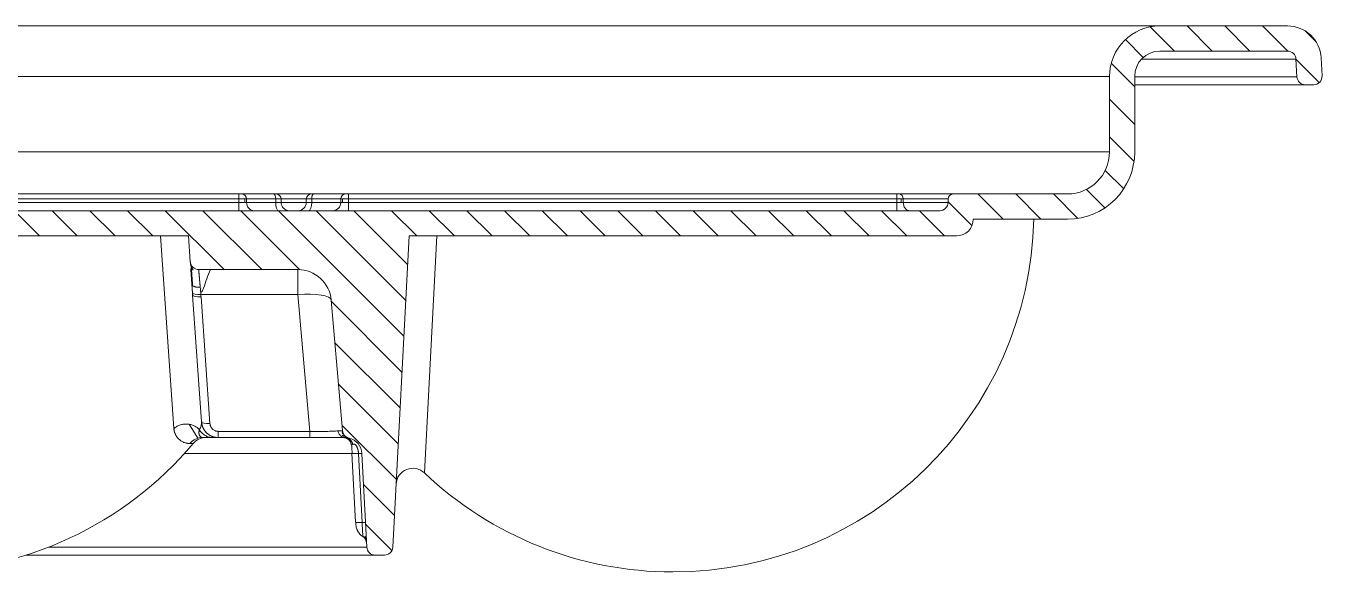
# Model space of a CAD drawing. Header units: millimetres. Extents: x 409 to 2276, y 1039 to 1674.
# Drawn here: x 1754.6 to 1831.8, y 1234.1 to 1266.6 of the extents above; entities that cross this region are included whole.
import ezdxf

# ---------------------------------------------------------------- set-up
doc = ezdxf.new("R2010")
doc.units = ezdxf.units.MM
doc.layers.add('粗实线层', color=7, linetype='Continuous', lineweight=35)
doc.layers.add('细实线层', color=7, linetype='Continuous', lineweight=18)

msp = doc.modelspace()

# ---------------------------------------------------------------- hatches: boundary and pattern name
at = {"layer": '细实线层', "lineweight": 20}
h = msp.add_hatch(dxfattribs=at)
h.set_pattern_fill('ANSI31', color=256, scale=0.5, angle=90, style=0)
h.set_pattern_definition([(135, (-113.2018, 26.7917), (-1.122532, -1.122532), [])])
edge = h.paths.add_edge_path(flags=0)
edge.add_line((1544.626, 1255.112), (1546.632, 1255.112))
edge.add_arc((1568.126, 1255.612), 21.5, 181.33258, 270)
edge.add_arc((1568.126, 1255.612), 21.5, 270, 313.47065)
edge.add_arc((1583.606, 1239.283), 1, 3, 133.47065, ccw=False)
edge.add_line((1584.605, 1239.335), (1584.801, 1235.586))
edge.add_arc((1585.3, 1235.612), 0.5, 183, 270)
edge.add_line((1585.3, 1235.112), (1585.851, 1235.112))
edge.add_arc((1585.851, 1235.612), 0.5, 270, 357)
edge.add_line((1586.351, 1235.586), (1586.377, 1236.081))
edge.add_spline(control_points=[(1586.377, 1236.081), (1586.379, 1236.133), (1586.387, 1236.185), (1586.406, 1236.261), (1586.413, 1236.286), (1586.43, 1236.336), (1586.448, 1236.385), (1586.47, 1236.433), (1586.494, 1236.48), (1586.507, 1236.503), (1586.546, 1236.571), (1586.575, 1236.615), (1586.607, 1236.657)], knot_values=[0, 0, 0, 0, 0.25, 0.25, 0.375, 0.375, 0.5, 0.625, 0.625, 0.75, 0.75, 1, 1, 1, 1], degree=3, periodic=0)
edge.add_spline(control_points=[(1586.607, 1236.657), (1586.628, 1236.686), (1586.667, 1236.746), (1586.697, 1236.811), (1586.716, 1236.861), (1586.722, 1236.878), (1586.733, 1236.913), (1586.738, 1236.93), (1586.75, 1236.983), (1586.756, 1237.018), (1586.76, 1237.054)], knot_values=[0, 0, 0, 0, 0.25, 0.5, 0.5, 0.625, 0.625, 0.75, 0.75, 1, 1, 1, 1], degree=3, periodic=0)
edge.add_ellipse((1586.71, 1250.097), major_axis=(-1.001, -19.107), ratio=0.052264, start_angle=47.10777, end_angle=62.59797)
edge.add_spline(control_points=[(1587.136, 1241.257), (1587.147, 1241.401), (1587.165, 1241.544), (1587.188, 1241.686)], knot_values=[0, 0, 0, 0, 1, 1, 1, 1], degree=3, periodic=0)
edge.add_spline(control_points=[(1587.188, 1241.687), (1587.191, 1241.702), (1587.194, 1241.717), (1587.202, 1241.747), (1587.207, 1241.761), (1587.223, 1241.804), (1587.236, 1241.831), (1587.26, 1241.87), (1587.268, 1241.883), (1587.286, 1241.908), (1587.296, 1241.92), (1587.326, 1241.954), (1587.348, 1241.974), (1587.384, 1242.003), (1587.396, 1242.012), (1587.422, 1242.029), (1587.435, 1242.037), (1587.475, 1242.059), (1587.502, 1242.071), (1587.546, 1242.086), (1587.56, 1242.091), (1587.59, 1242.098), (1587.605, 1242.102), (1587.65, 1242.109), (1587.68, 1242.112), (1587.711, 1242.112)], knot_values=[0, 0, 0, 0, 0.0625, 0.0625, 0.125, 0.125, 0.25, 0.25, 0.3125, 0.3125, 0.375, 0.375, 0.5, 0.5, 0.5625, 0.5625, 0.625, 0.625, 0.75, 0.75, 0.8125, 0.8125, 0.875, 0.875, 1, 1, 1, 1], degree=3, periodic=0)
edge.add_line((1587.71, 1242.112), (1595.922, 1242.112))
edge.add_arc((1595.922, 1241.112), 1, 40.12403, 90, ccw=False)
edge.add_arc((1613.126, 1255.612), 21.5, 220.12403, 270)
edge.add_arc((1613.126, 1255.612), 21.5, 270, 355.99937)
edge.add_line((1634.574, 1254.112), (1636.679, 1254.112))
edge.add_arc((1658.126, 1255.612), 21.5, 184.00063, 270)
edge.add_arc((1658.126, 1255.612), 21.5, 270, 355.99937)
edge.add_line((1679.574, 1254.112), (1680.471, 1254.112))
edge.add_line((1680.471, 1254.112), (1680.471, 1255.612))
edge.add_line((1680.471, 1255.612), (1680.376, 1255.612))
edge.add_arc((1680.376, 1256.112), 0.5, 180, 270, ccw=False)
edge.add_line((1679.876, 1256.112), (1679.876, 1256.312))
edge.add_arc((1679.576, 1256.312), 0.3, 0, 90)
edge.add_line((1679.576, 1256.612), (1679.126, 1256.612))
edge.add_arc((1679.126, 1255.612), 1, 90, 180)
edge.add_arc((1658.126, 1255.612), 20, 270, 360, ccw=False)
edge.add_arc((1658.126, 1255.612), 20, 180, 270, ccw=False)
edge.add_arc((1637.126, 1255.612), 1, 0, 90)
edge.add_line((1637.126, 1256.612), (1636.714, 1256.612))
edge.add_arc((1636.714, 1256.312), 0.3, 90, 180)
edge.add_line((1636.414, 1256.312), (1636.414, 1256.112))
edge.add_arc((1635.914, 1256.112), 0.5, 270, 360, ccw=False)
edge.add_line((1635.914, 1255.612), (1635.414, 1255.612))
edge.add_arc((1635.414, 1256.112), 0.5, 180, 270, ccw=False)
edge.add_line((1634.914, 1256.112), (1634.914, 1256.312))
edge.add_arc((1634.614, 1256.312), 0.3, 0, 90)
edge.add_line((1634.614, 1256.612), (1634.126, 1256.612))
edge.add_arc((1634.126, 1255.612), 1, 90, 180)
edge.add_arc((1613.126, 1255.612), 20, 270, 360, ccw=False)
edge.add_arc((1613.126, 1255.612), 20, 180, 270, ccw=False)
edge.add_arc((1592.126, 1255.612), 1, 0, 90)
edge.add_line((1592.126, 1256.612), (1591.753, 1256.612))
edge.add_arc((1591.753, 1256.312), 0.3, 90, 180)
edge.add_line((1591.453, 1256.312), (1591.453, 1256.112))
edge.add_arc((1590.953, 1256.112), 0.5, 270, 360, ccw=False)
edge.add_line((1590.953, 1255.612), (1590.453, 1255.612))
edge.add_arc((1590.453, 1256.112), 0.5, 180, 270, ccw=False)
edge.add_line((1589.953, 1256.112), (1589.953, 1256.312))
edge.add_arc((1589.653, 1256.312), 0.3, 0, 90)
edge.add_line((1589.653, 1256.612), (1589.126, 1256.612))
edge.add_arc((1589.126, 1255.612), 1, 90, 180)
edge.add_arc((1568.126, 1255.612), 20, 270, 360, ccw=False)
edge.add_arc((1568.126, 1255.612), 20, 180, 270, ccw=False)
edge.add_arc((1547.126, 1255.612), 1, 0, 90)
edge.add_line((1547.126, 1256.612), (1544.626, 1256.612))
edge.add_arc((1544.626, 1259.112), 2.5, 180, 270, ccw=False)
edge.add_line((1542.126, 1259.112), (1542.126, 1263.612))
edge.add_arc((1539.126, 1263.612), 3, 0, 90)
edge.add_line((1539.126, 1266.612), (1531.524, 1266.612))
edge.add_arc((1531.524, 1264.612), 2, 90, 177)
edge.add_line((1529.527, 1264.716), (1529.47, 1263.638))
edge.add_arc((1529.97, 1263.612), 0.5, 177, 270)
edge.add_line((1529.97, 1263.112), (1530.468, 1263.112))
edge.add_arc((1530.468, 1263.612), 0.5, 270, 357)
edge.add_line((1530.968, 1263.586), (1531.023, 1264.638))
edge.add_arc((1531.522, 1264.612), 0.5, 90, 177, ccw=False)
edge.add_line((1531.522, 1265.112), (1539.126, 1265.112))
edge.add_arc((1539.126, 1263.612), 1.5, 0, 90, ccw=False)
edge.add_line((1540.626, 1263.612), (1540.626, 1259.112))
edge.add_arc((1544.626, 1259.112), 4, 180, 270)
edge = h.paths.add_edge_path(flags=0)
edge.add_arc((1809.815, 1256.312), 0.3, 90, 180, ccw=False)
edge.add_line((1809.815, 1256.612), (1816.626, 1256.612))
edge.add_arc((1816.626, 1259.112), 2.5, 270, 360)
edge.add_line((1819.126, 1259.112), (1819.126, 1263.612))
edge.add_arc((1822.126, 1263.612), 3, 90, 180, ccw=False)
edge.add_line((1822.126, 1266.612), (1829.728, 1266.612))
edge.add_arc((1829.728, 1264.612), 2, 3, 90, ccw=False)
edge.add_line((1831.726, 1264.716), (1831.782, 1263.638))
edge.add_arc((1831.283, 1263.612), 0.5, -90, 3, ccw=False)
edge.add_line((1831.283, 1263.112), (1830.784, 1263.112))
edge.add_arc((1830.784, 1263.612), 0.5, 183, 270, ccw=False)
edge.add_line((1830.285, 1263.586), (1830.23, 1264.638))
edge.add_arc((1829.73, 1264.612), 0.5, 3, 90)
edge.add_line((1829.73, 1265.112), (1822.126, 1265.112))
edge.add_arc((1822.126, 1263.612), 1.5, 90, 180)
edge.add_line((1820.626, 1263.612), (1820.626, 1259.112))
edge.add_arc((1816.626, 1259.112), 4, 270, 360, ccw=False)
edge.add_line((1816.626, 1255.112), (1811.015, 1255.112))
edge.add_arc((1810.015, 1255.112), 1, 270, 360, ccw=False)
edge.add_line((1810.015, 1254.112), (1777.422, 1254.112))
edge.add_line((1777.422, 1254.112), (1776.452, 1235.586))
edge.add_arc((1775.952, 1235.612), 0.5, 270, 357, ccw=False)
edge.add_line((1775.952, 1235.112), (1775.401, 1235.112))
edge.add_arc((1775.401, 1235.612), 0.5, 183, 270, ccw=False)
edge.add_line((1774.902, 1235.586), (1774.61, 1241.164))
edge.add_arc((1773.611, 1241.112), 1, 2.99999, 76.42304)
edge.add_arc((1773.963, 1242.57), 0.5, 185, 256.42304, ccw=False)
edge.add_line((1773.465, 1242.526), (1772.786, 1250.286))
edge.add_arc((1770.794, 1250.112), 2, 5, 90)
edge.add_line((1770.794, 1252.112), (1764.893, 1252.112))
edge.add_arc((1764.893, 1252.612), 0.5, 184, 270, ccw=False)
edge.add_line((1764.395, 1252.577), (1764.287, 1254.112))
edge.add_line((1764.287, 1254.112), (1680.471, 1254.112))
edge.add_line((1680.471, 1254.112), (1680.471, 1255.612))
edge.add_line((1680.471, 1255.612), (1809.015, 1255.612))
edge.add_arc((1809.015, 1256.112), 0.5, 270, 360)
edge.add_line((1809.515, 1256.112), (1809.515, 1256.312))

# ---------------------------------------------------------------- linework, layer by layer
at = {"layer": '粗实线层', "lineweight": 20}
for p, q in [((1750.626, 1266.612), (1822.126, 1266.612)), ((1822.126, 1266.612), (1829.728, 1266.612)), ((1829.73, 1265.112), (1822.126, 1265.112)), ((1830.23, 1264.638), (1821.032, 1264.638)), ((1830.285, 1263.586), (1830.23, 1264.638)), ((1831.726, 1264.716), (1831.782, 1263.638)), ((1750.626, 1263.612), (1819.126, 1263.612)), ((1819.126, 1259.112), (1819.126, 1263.612)), ((1820.626, 1263.612), (1820.626, 1259.112)), ((1830.285, 1263.586), (1820.626, 1263.586)), ((1830.784, 1263.112), (1820.626, 1263.112)), ((1831.283, 1263.112), (1830.784, 1263.112)), ((1750.626, 1259.112), (1819.126, 1259.112)), ((1728.857, 1256.612), (1767.281, 1256.612)), ((1767.281, 1256.612), (1767.281, 1256.312)), ((1767.281, 1256.612), (1767.468, 1256.612)), ((1767.468, 1256.612), (1769.372, 1256.612)), ((1769.372, 1256.612), (1769.5, 1256.612)), ((1769.5, 1256.612), (1771.6, 1256.612)), ((1771.6, 1256.612), (1771.729, 1256.612)), ((1771.729, 1256.612), (1773.632, 1256.612)), ((1773.632, 1256.612), (1773.819, 1256.612)), ((1806.454, 1256.612), (1773.819, 1256.612)), ((1773.819, 1256.612), (1806.454, 1256.612)), ((1773.819, 1256.612), (1773.819, 1256.312)), ((1806.454, 1256.612), (1806.61, 1256.612)), ((1806.454, 1256.612), (1806.454, 1256.312)), ((1809.815, 1256.612), (1806.61, 1256.612)), ((1809.815, 1256.612), (1816.626, 1256.612)), ((1728.857, 1256.312), (1767.281, 1256.312)), ((1728.857, 1256.112), (1767.281, 1256.112)), ((1767.281, 1256.312), (1767.281, 1256.112)), ((1767.281, 1256.312), (1767.748, 1256.312)), ((1767.281, 1256.112), (1767.748, 1256.112)), ((1767.281, 1255.612), (1767.281, 1256.112)), ((1767.645, 1256.312), (1767.645, 1256.112)), ((1767.748, 1256.312), (1769.479, 1256.312)), ((1767.748, 1256.312), (1767.748, 1256.112)), ((1767.748, 1256.112), (1769.479, 1256.112)), ((1769.479, 1256.312), (1769.479, 1256.112)), ((1769.479, 1256.312), (1769.8, 1256.312)), ((1769.479, 1256.112), (1769.8, 1256.112)), ((1769.8, 1256.312), (1771.3, 1256.312)), ((1769.8, 1256.312), (1769.8, 1256.112)), ((1769.8, 1256.112), (1771.3, 1256.112)), ((1771.3, 1256.312), (1771.3, 1256.112)), ((1771.3, 1256.312), (1771.622, 1256.312)), ((1771.3, 1256.112), (1771.622, 1256.112)), ((1771.622, 1256.312), (1771.622, 1256.112)), ((1771.622, 1256.312), (1773.352, 1256.312)), ((1771.622, 1256.112), (1773.352, 1256.112)), ((1773.352, 1256.312), (1773.352, 1256.112)), ((1773.352, 1256.312), (1773.819, 1256.312)), ((1773.352, 1256.112), (1773.819, 1256.112)), ((1773.455, 1256.112), (1773.455, 1256.312)), ((1773.819, 1256.312), (1773.819, 1256.112)), ((1773.819, 1256.312), (1806.454, 1256.312)), ((1773.819, 1256.112), (1806.454, 1256.112)), ((1773.819, 1255.612), (1773.819, 1256.112)), ((1806.454, 1256.312), (1806.454, 1256.112)), ((1806.454, 1256.312), (1806.844, 1256.312)), ((1806.454, 1256.112), (1806.844, 1256.112)), ((1806.454, 1255.612), (1806.454, 1256.112)), ((1806.716, 1256.312), (1806.716, 1256.112)), ((1809.515, 1256.312), (1806.844, 1256.312)), ((1806.844, 1256.312), (1806.844, 1256.112)), ((1809.515, 1256.112), (1806.844, 1256.112)), ((1809.515, 1256.112), (1809.515, 1256.312)), ((1680.471, 1255.612), (1809.015, 1255.612)), ((1816.626, 1255.112), (1811.015, 1255.112)), ((1764.287, 1254.112), (1680.471, 1254.112)), ((1763.418, 1242.645), (1762.616, 1254.111)), ((1764.395, 1252.577), (1764.287, 1254.112)), ((1777.422, 1254.112), (1776.452, 1235.586)), ((1810.015, 1254.112), (1777.422, 1254.112)), ((1778.335, 1240.009), (1779.074, 1254.112)), ((1770.794, 1252.112), (1764.893, 1252.112)), ((1770.794, 1252.112), (1770.794, 1250.629)), ((1765.061, 1243.042), (1764.534, 1250.587)), ((1764.534, 1250.584), (1765.061, 1243.039)), ((1770.794, 1250.629), (1765.023, 1250.629)), ((1765.56, 1242.947), (1765.032, 1250.492)), ((1771.506, 1242.482), (1770.794, 1250.629)), ((1773.465, 1242.526), (1772.786, 1250.286)), ((1764.322, 1242.903), (1764.846, 1242.071)), ((1766.059, 1242.112), (1766.059, 1242.482)), ((1771.506, 1242.482), (1766.059, 1242.482)), ((1766.059, 1242.112), (1771.506, 1242.112)), ((1771.506, 1242.112), (1766.059, 1242.112)), ((1773.517, 1242.112), (1773.517, 1242.112)), ((1773.883, 1242.015), (1773.701, 1242.063)), ((1774.012, 1241.164), (1764.048, 1241.164)), ((1764.566, 1241.756), (1764.371, 1241.756)), ((1774.009, 1241.181), (1774.224, 1237.076)), ((1774.625, 1237.055), (1774.41, 1241.16)), ((1774.902, 1235.586), (1774.61, 1241.164)), ((1774.902, 1235.586), (1755.95, 1235.586)), ((1754.607, 1235.112), (1775.401, 1235.112)), ((1775.952, 1235.112), (1775.401, 1235.112))]:
    msp.add_line(p, q, dxfattribs=at)
for centre, radius, start, end in [((1822.126, 1263.612), 3, 90, 180), ((1829.728, 1264.612), 2, 3, 90), ((1822.126, 1263.612), 1.5, 90, 180), ((1829.73, 1264.612), 0.5, 3, 90), ((1830.784, 1263.612), 0.5, 183, 270), ((1831.283, 1263.612), 0.5, 270, 3), ((1816.626, 1259.112), 2.5, 270, 0), ((1816.626, 1259.112), 4, 270, 0), ((1769.5, 1256.312), 0.3, 0, 90), ((1771.6, 1256.312), 0.3, 90, 180), ((1809.815, 1256.312), 0.3, 90, 180), ((1770.3, 1256.112), 0.5, 180, 270), ((1770.8, 1256.112), 0.5, 270, 0), ((1809.015, 1256.112), 0.5, 270, 0), ((1793.126, 1255.612), 21.5, 270, 358.66742), ((1810.015, 1255.112), 1, 270, 0), ((1764.893, 1252.612), 0.5, 184, 270), ((1770.794, 1250.112), 2, 5, 90), ((1766.059, 1243.112), 1, 184.18621, 270), ((1765.331, 1241.112), 1, 90, 139.87597), ((1773.963, 1242.57), 0.5, 185, 256.42304), ((1773.611, 1241.112), 1, 2.99999, 76.42304), ((1748.126, 1255.612), 21.5, 270, 319.87597), ((1777.647, 1239.283), 1, 46.52935, 177), ((1793.126, 1255.612), 21.5, 226.52935, 270), ((1775.401, 1235.612), 0.5, 183, 270), ((1775.952, 1235.612), 0.5, 270, 357)]:
    msp.add_arc(centre, radius, start, end, dxfattribs=at)
for centre, major_axis, ratio, start_param, end_param in [((1767.468, 1256.312), (0, 0.3), 0.93405, 4.712389, 6.283185), ((1769.372, 1256.312), (0, 0.3), 0.357143, 4.712389, 6.283185), ((1771.729, 1256.312), (0, 0.3), 0.357143, 0, 1.570796), ((1773.632, 1256.312), (0, 0.3), 0.93405, 0, 1.570796), ((1806.61, 1256.312), (0, 0.3), 0.780625, 4.712389, 6.283185), ((1768.215, 1256.112), (0, 0.5), 0.93405, 1.570796, 3.141593), ((1769.657, 1256.112), (0, 0.5), 0.357143, 1.570796, 3.141593), ((1771.443, 1256.112), (0, 0.5), 0.357143, 3.141593, 4.712389), ((1772.885, 1256.112), (0, 0.5), 0.93405, 3.141593, 4.712389), ((1807.234, 1256.112), (0, 0.5), 0.780625, 1.570796, 3.141593), ((1765.023, 1250.759), (-0.499, -0.035), 0.258209, 0.01011, 1.552426), ((1765.032, 1250.622), (-0.499, -0.035), 0.258231, 0, 1.552725), ((1770.794, 1250.112), (-1.992, -0.174), 0.2579, 3.141593, 4.68983), ((1765.56, 1243.077), (-0.499, -0.035), 0.258231, 0, 1.552741), ((1765.126, 1241.112), (0, -1), 0.988105, 3.141593, 4.012093), ((1775.007, 1241.233), (0.999, 0.052), 0.052264, 3.141593, 4.068111), ((1774.326, 1237.018), (-0.499, -0.026), 0.052264, 3.141591, 4.068201), ((1774.39, 1235.803), (-0.499, -0.026), 1, 3.141595, 4.068204)]:
    msp.add_ellipse(centre, major_axis=major_axis, ratio=ratio, start_param=start_param, end_param=end_param, dxfattribs=at)
for points, degree in [([(1764.395, 1252.577), (1764.406, 1252.331), (1764.559, 1252.081)], 2), ([(1764.452, 1252.305), (1764.458, 1252.219), (1764.473, 1251.998)], 2), ([(1764.534, 1250.587), (1764.532, 1250.609), (1764.529, 1250.654), (1764.526, 1250.699), (1764.524, 1250.722)], 3), ([(1765.032, 1250.492), (1765.031, 1250.515), (1765.028, 1250.561), (1765.024, 1250.606), (1765.023, 1250.629)], 3), ([(1766.059, 1242.482), (1766.036, 1242.482), (1765.99, 1242.485), (1765.921, 1242.5), (1765.85, 1242.526), (1765.777, 1242.566), (1765.702, 1242.627), (1765.634, 1242.711), (1765.581, 1242.819), (1765.563, 1242.902), (1765.56, 1242.947)], 3), ([(1773.533, 1242.298), (1773.426, 1242.398)], 1), ([(1773.436, 1242.247), (1773.784, 1242.107)], 1), ([(1773.55, 1242.265), (1773.461, 1242.381), (1773.448, 1242.524)], 2), ([(1773.886, 1241.974), (1773.694, 1242.116), (1773.489, 1242.112)], 2), ([(1773.592, 1242.112), (1773.646, 1242.113), (1773.699, 1242.115), (1773.753, 1242.116)], 3), ([(1773.592, 1242.112), (1773.646, 1242.113), (1773.699, 1242.115), (1773.753, 1242.116)], 3), ([(1773.592, 1242.112), (1773.646, 1242.113), (1773.699, 1242.115), (1773.753, 1242.116)], 3), ([(1773.664, 1242.079), (1773.852, 1242.007), (1773.965, 1241.814)], 2), ([(1773.776, 1242.079), (1773.697, 1242.077)], 1), ([(1774, 1241.665), (1774.036, 1241.166)], 1), ([(1774, 1241.665), (1774.036, 1241.166)], 1), ([(1774.666, 1236.235), (1774.765, 1236.17), (1774.824, 1236.07)], 2), ([(1774.753, 1236.21), (1774.841, 1236.048), (1774.87, 1235.942)], 2), ([(1774.888, 1235.849), (1774.883, 1236), (1774.816, 1236.214)], 2)]:
    msp.add_open_spline(points, degree=degree, dxfattribs=at)
for points, degree, knots in [([(1764.423, 1252.17), (1764.423, 1252.169), (1764.424, 1252.15), (1764.426, 1252.122), (1764.429, 1252.082), (1764.432, 1252.042), (1764.435, 1251.998), (1764.438, 1251.948), (1764.442, 1251.892), (1764.448, 1251.817), (1764.453, 1251.746), (1764.457, 1251.689), (1764.459, 1251.653), (1764.462, 1251.616), (1764.464, 1251.579), (1764.467, 1251.541), (1764.47, 1251.502), (1764.472, 1251.463), (1764.475, 1251.424), (1764.478, 1251.384), (1764.481, 1251.344), (1764.484, 1251.303), (1764.486, 1251.275), (1764.486, 1251.261)], 3, [0, 0, 0, 0, 0.005143, 0.08324, 0.11831, 0.170347, 0.239352, 0.286941, 0.354105, 0.440846, 0.547168, 0.584907, 0.622647, 0.660387, 0.698127, 0.735865, 0.773603, 0.811339, 0.849073, 0.886807, 0.92454, 0.962271, 1, 1, 1, 1]), ([(1764.473, 1251.998), (1764.476, 1251.962), (1764.485, 1251.837), (1764.505, 1251.551), (1764.524, 1251.291), (1764.534, 1251.149)], 3, [0, 0, 0, 0, 0.190364, 0.595366, 1, 1, 1, 1]), ([(1764.895, 1252.094), (1764.895, 1252.094), (1764.895, 1252.092), (1764.895, 1252.089), (1764.896, 1252.086), (1764.896, 1252.082), (1764.896, 1252.078), (1764.897, 1252.073), (1764.897, 1252.069), (1764.898, 1252.064), (1764.898, 1252.058), (1764.898, 1252.053), (1764.899, 1252.047), (1764.9, 1252.041), (1764.9, 1252.035), (1764.901, 1252.028), (1764.901, 1252.021), (1764.902, 1252.014), (1764.903, 1252.007), (1764.903, 1251.999), (1764.904, 1251.991), (1764.905, 1251.983), (1764.905, 1251.974), (1764.906, 1251.965), (1764.907, 1251.956), (1764.908, 1251.947), (1764.909, 1251.937), (1764.909, 1251.928), (1764.91, 1251.917), (1764.911, 1251.907), (1764.912, 1251.896), (1764.913, 1251.886), (1764.914, 1251.874), (1764.915, 1251.863), (1764.916, 1251.851), (1764.917, 1251.839), (1764.918, 1251.825), (1764.92, 1251.807), (1764.922, 1251.787), (1764.924, 1251.766), (1764.925, 1251.744), (1764.927, 1251.721), (1764.93, 1251.698), (1764.932, 1251.673), (1764.934, 1251.648), (1764.936, 1251.622), (1764.938, 1251.596), (1764.941, 1251.568), (1764.943, 1251.54), (1764.946, 1251.511), (1764.949, 1251.481), (1764.951, 1251.45), (1764.954, 1251.419), (1764.957, 1251.387), (1764.96, 1251.354), (1764.963, 1251.32), (1764.966, 1251.285), (1764.969, 1251.25), (1764.972, 1251.214), (1764.975, 1251.177), (1764.978, 1251.139), (1764.982, 1251.101), (1764.984, 1251.074), (1764.985, 1251.061)], 3, [0, 0, 0, 0, 0.00541, 0.017717, 0.030037, 0.04237, 0.054716, 0.067075, 0.079447, 0.091832, 0.10423, 0.116641, 0.129065, 0.141503, 0.153953, 0.166416, 0.178893, 0.191383, 0.203885, 0.216401, 0.22893, 0.241473, 0.254028, 0.266597, 0.279179, 0.291774, 0.304382, 0.317004, 0.329639, 0.342287, 0.354948, 0.367623, 0.380311, 0.393012, 0.405726, 0.418454, 0.431195, 0.45116, 0.471278, 0.491548, 0.511971, 0.532546, 0.553275, 0.574157, 0.595191, 0.616378, 0.637719, 0.659212, 0.680859, 0.702658, 0.724611, 0.746717, 0.768976, 0.791389, 0.813954, 0.836673, 0.859545, 0.882571, 0.90575, 0.929082, 0.952568, 0.976207, 1, 1, 1, 1]), ([(1765.596, 1252.11), (1765.402, 1251.759), (1765.329, 1251.369), (1765.153, 1250.935), (1765.131, 1250.864), (1765.073, 1250.772), (1765.046, 1250.743), (1765.013, 1250.741)], 3, [0, 0, 0, 0, 0.786411, 0.786411, 0.933534, 0.933534, 1, 1, 1, 1]), ([(1764.524, 1250.722), (1764.523, 1250.732), (1764.522, 1250.751), (1764.52, 1250.779), (1764.518, 1250.808), (1764.516, 1250.836), (1764.514, 1250.865), (1764.512, 1250.893), (1764.51, 1250.922), (1764.508, 1250.95), (1764.506, 1250.978), (1764.504, 1251.003), (1764.503, 1251.022), (1764.501, 1251.051), (1764.498, 1251.094), (1764.494, 1251.15), (1764.49, 1251.206), (1764.488, 1251.243), (1764.486, 1251.261)], 3, [0, 0, 0, 0, 0.05172, 0.103513, 0.155383, 0.207335, 0.259376, 0.311509, 0.363741, 0.416077, 0.468521, 0.521079, 0.549968, 0.578796, 0.683374, 0.788404, 0.893931, 1, 1, 1, 1]), ([(1764.985, 1251.061), (1764.981, 1251.061), (1764.974, 1251.06), (1764.962, 1251.059), (1764.951, 1251.058), (1764.94, 1251.057), (1764.929, 1251.056), (1764.918, 1251.056), (1764.907, 1251.055), (1764.897, 1251.055), (1764.886, 1251.055), (1764.876, 1251.055), (1764.866, 1251.055), (1764.856, 1251.055), (1764.846, 1251.056), (1764.836, 1251.056), (1764.826, 1251.057), (1764.817, 1251.057), (1764.808, 1251.058), (1764.788, 1251.06), (1764.758, 1251.064), (1764.717, 1251.073), (1764.677, 1251.084), (1764.646, 1251.096), (1764.614, 1251.111), (1764.573, 1251.133), (1764.539, 1251.16), (1764.519, 1251.184), (1764.51, 1251.196), (1764.503, 1251.207), (1764.497, 1251.219), (1764.493, 1251.23), (1764.49, 1251.241), (1764.487, 1251.251), (1764.487, 1251.258), (1764.486, 1251.261)], 3, [0, 0, 0, 0, 0.014978, 0.029845, 0.044598, 0.059234, 0.07375, 0.088143, 0.10241, 0.116548, 0.130556, 0.14443, 0.158169, 0.171771, 0.185235, 0.198558, 0.211739, 0.224777, 0.237671, 0.250419, 0.306744, 0.367649, 0.432452, 0.500355, 0.528453, 0.609514, 0.750087, 0.784952, 0.818918, 0.851905, 0.883844, 0.914672, 0.944337, 0.972792, 1, 1, 1, 1]), ([(1765.023, 1250.629), (1765.016, 1250.711), (1765.002, 1250.858), (1764.991, 1250.999), (1764.985, 1251.061)], 3, [0, 0, 0, 0, 0.54473, 1, 1, 1, 1]), ([(1764.932, 1242.577), (1764.894, 1242.62), (1764.85, 1242.663), (1764.748, 1242.742), (1764.691, 1242.778), (1764.565, 1242.84), (1764.496, 1242.865), (1764.352, 1242.902), (1764.276, 1242.913), (1764.123, 1242.92), (1764.046, 1242.915), (1763.897, 1242.892), (1763.824, 1242.873), (1763.689, 1242.823), (1763.626, 1242.793), (1763.513, 1242.724), (1763.462, 1242.685), (1763.418, 1242.645)], 3, [0, 0, 0, 0, 0.125, 0.125, 0.25, 0.25, 0.375, 0.375, 0.5, 0.5, 0.625, 0.625, 0.75, 0.75, 0.875, 0.875, 1, 1, 1, 1]), ([(1764.371, 1241.756), (1764.367, 1241.756), (1764.359, 1241.756), (1764.347, 1241.756), (1764.336, 1241.757), (1764.324, 1241.757), (1764.312, 1241.758), (1764.3, 1241.759), (1764.288, 1241.76), (1764.276, 1241.761), (1764.264, 1241.762), (1764.252, 1241.764), (1764.24, 1241.765), (1764.228, 1241.767), (1764.216, 1241.769), (1764.204, 1241.771), (1764.192, 1241.773), (1764.163, 1241.779), (1764.115, 1241.79), (1764.048, 1241.812), (1763.982, 1241.838), (1763.909, 1241.874), (1763.83, 1241.922), (1763.747, 1241.985), (1763.669, 1242.06), (1763.609, 1242.133), (1763.564, 1242.198), (1763.532, 1242.252), (1763.504, 1242.308), (1763.484, 1242.356), (1763.471, 1242.391), (1763.463, 1242.413), (1763.456, 1242.435), (1763.449, 1242.457), (1763.443, 1242.48), (1763.438, 1242.503), (1763.433, 1242.526), (1763.429, 1242.549), (1763.425, 1242.573), (1763.422, 1242.597), (1763.419, 1242.621), (1763.418, 1242.637), (1763.418, 1242.645)], 3, [0, 0, 0, 0, 0.013762, 0.027376, 0.040844, 0.054164, 0.067338, 0.080365, 0.093246, 0.10598, 0.118569, 0.131012, 0.143309, 0.155462, 0.167468, 0.179331, 0.191048, 0.202621, 0.266521, 0.328372, 0.388218, 0.446104, 0.524035, 0.598805, 0.67056, 0.739461, 0.775051, 0.80974, 0.843562, 0.876554, 0.887891, 0.89903, 0.909973, 0.920722, 0.931279, 0.941647, 0.951826, 0.96182, 0.971632, 0.981264, 0.990719, 1, 1, 1, 1]), ([(1764.932, 1242.577), (1764.931, 1242.575), (1764.931, 1242.57), (1764.929, 1242.565), (1764.928, 1242.559), (1764.927, 1242.553), (1764.926, 1242.547), (1764.925, 1242.542), (1764.924, 1242.536), (1764.923, 1242.531), (1764.923, 1242.526), (1764.922, 1242.521), (1764.921, 1242.514), (1764.919, 1242.505), (1764.917, 1242.494), (1764.915, 1242.482), (1764.913, 1242.468), (1764.911, 1242.453), (1764.91, 1242.438), (1764.91, 1242.423), (1764.91, 1242.408), (1764.91, 1242.394), (1764.911, 1242.372), (1764.914, 1242.342), (1764.92, 1242.307), (1764.929, 1242.274), (1764.947, 1242.229), (1764.977, 1242.183), (1765.01, 1242.153), (1765.034, 1242.137), (1765.049, 1242.129), (1765.064, 1242.123), (1765.078, 1242.118), (1765.091, 1242.115), (1765.103, 1242.113), (1765.115, 1242.112), (1765.123, 1242.112), (1765.126, 1242.112)], 3, [0, 0, 0, 0, 0.003299, 0.006648, 0.01002, 0.013387, 0.016741, 0.020085, 0.023424, 0.026767, 0.030125, 0.03351, 0.03694, 0.043839, 0.052119, 0.061806, 0.072854, 0.08556, 0.098719, 0.112353, 0.126492, 0.141142, 0.156288, 0.198215, 0.24524, 0.297629, 0.355375, 0.484197, 0.626592, 0.675427, 0.723637, 0.771227, 0.8182, 0.864559, 0.910311, 0.955457, 1, 1, 1, 1]), ([(1765.061, 1242.943), (1765.06, 1242.936), (1765.06, 1242.929), (1765.055, 1242.882), (1765.047, 1242.842), (1765.025, 1242.764), (1765.011, 1242.726), (1764.976, 1242.65), (1764.956, 1242.613), (1764.932, 1242.576)], 3, [0, 0, 0, 0, 0.057197, 0.057197, 0.371464, 0.371464, 0.685732, 0.685732, 1, 1, 1, 1]), ([(1765.734, 1242.112), (1765.696, 1242.112), (1765.657, 1242.114), (1765.579, 1242.124), (1765.54, 1242.132), (1765.463, 1242.153), (1765.424, 1242.166), (1765.349, 1242.197), (1765.312, 1242.215), (1765.24, 1242.256), (1765.206, 1242.28), (1765.141, 1242.33), (1765.11, 1242.357), (1765.052, 1242.415), (1765.025, 1242.446), (1764.975, 1242.51), (1764.952, 1242.543), (1764.932, 1242.577)], 3, [0, 0, 0, 0, 0.125, 0.125, 0.25, 0.25, 0.375, 0.375, 0.5, 0.5, 0.625, 0.625, 0.75, 0.75, 0.875, 0.875, 1, 1, 1, 1]), ([(1766.059, 1242.112), (1766.054, 1242.112), (1766.044, 1242.112), (1766.03, 1242.112), (1766.015, 1242.113), (1766.001, 1242.113), (1765.986, 1242.114), (1765.971, 1242.116), (1765.957, 1242.117), (1765.942, 1242.119), (1765.927, 1242.12), (1765.913, 1242.122), (1765.898, 1242.125), (1765.884, 1242.127), (1765.869, 1242.13), (1765.854, 1242.133), (1765.84, 1242.136), (1765.825, 1242.139), (1765.811, 1242.143), (1765.797, 1242.147), (1765.782, 1242.151), (1765.768, 1242.155), (1765.753, 1242.159), (1765.739, 1242.164), (1765.725, 1242.169), (1765.711, 1242.174), (1765.697, 1242.18), (1765.683, 1242.185), (1765.669, 1242.191), (1765.655, 1242.197), (1765.641, 1242.203), (1765.627, 1242.21), (1765.613, 1242.216), (1765.6, 1242.223), (1765.586, 1242.23), (1765.573, 1242.238), (1765.559, 1242.245), (1765.546, 1242.253), (1765.533, 1242.261), (1765.52, 1242.269), (1765.507, 1242.278), (1765.472, 1242.301), (1765.415, 1242.344), (1765.342, 1242.412), (1765.274, 1242.49), (1765.229, 1242.552), (1765.203, 1242.594), (1765.193, 1242.611), (1765.183, 1242.63), (1765.172, 1242.649), (1765.162, 1242.669), (1765.152, 1242.69), (1765.142, 1242.712), (1765.133, 1242.734), (1765.123, 1242.758), (1765.114, 1242.782), (1765.106, 1242.808), (1765.098, 1242.834), (1765.091, 1242.861), (1765.084, 1242.889), (1765.078, 1242.918), (1765.072, 1242.948), (1765.068, 1242.978), (1765.064, 1243.01), (1765.062, 1243.031), (1765.061, 1243.042)], 3, [0, 0, 0, 0, 0.00965, 0.019316, 0.028998, 0.038695, 0.048408, 0.058136, 0.06788, 0.077641, 0.087417, 0.097208, 0.107016, 0.11684, 0.12668, 0.136535, 0.146407, 0.156295, 0.166199, 0.176119, 0.186056, 0.196008, 0.205977, 0.215963, 0.225964, 0.235982, 0.246017, 0.256068, 0.266135, 0.276219, 0.286319, 0.296436, 0.30657, 0.31672, 0.326887, 0.337071, 0.347272, 0.357489, 0.367723, 0.377974, 0.388242, 0.398527, 0.462553, 0.52902, 0.597936, 0.669305, 0.68245, 0.696068, 0.71016, 0.724724, 0.739762, 0.755274, 0.771258, 0.787716, 0.804648, 0.822053, 0.839931, 0.858282, 0.877107, 0.896406, 0.916178, 0.936423, 0.957142, 0.978334, 1, 1, 1, 1]), ([(1765.734, 1242.112), (1765.706, 1242.112), (1765.661, 1242.112), (1765.622, 1242.112), (1765.584, 1242.112), (1765.51, 1242.112), (1765.435, 1242.112), (1765.357, 1242.112), (1765.282, 1242.112), (1765.189, 1242.112), (1765.126, 1242.112)], 2, [0, 0, 0, 0.125, 0.125, 0.25, 0.25, 0.5, 0.5, 0.75, 0.75, 1, 1, 1]), ([(1766.038, 1242.112), (1766.019, 1242.112), (1765.984, 1242.112), (1765.901, 1242.112), (1765.734, 1242.112)], 2, [0, 0, 0, 0.320765, 0.320765, 1, 1, 1]), ([(1773.188, 1242.509), (1773.145, 1242.505), (1773.098, 1242.502), (1772.996, 1242.495), (1772.94, 1242.493), (1772.762, 1242.485), (1772.627, 1242.481), (1772.333, 1242.477), (1772.175, 1242.476), (1771.847, 1242.477), (1771.677, 1242.479), (1771.506, 1242.482)], 3, [0, 0, 0, 0, 0.125, 0.125, 0.25, 0.25, 0.5, 0.5, 0.75, 0.75, 1, 1, 1, 1]), ([(1771.506, 1242.112), (1771.506, 1242.112), (1771.506, 1242.121), (1771.506, 1242.156), (1771.506, 1242.182), (1771.506, 1242.248), (1771.506, 1242.289), (1771.506, 1242.379), (1771.506, 1242.43), (1771.506, 1242.482)], 3, [0, 0, 0, 0, 0.25, 0.25, 0.5, 0.5, 0.75, 0.75, 1, 1, 1, 1]), ([(1773.611, 1242.112), (1773.447, 1242.112), (1772.991, 1242.112), (1772.716, 1242.112), (1772.443, 1242.112), (1771.828, 1242.112), (1771.506, 1242.112)], 2, [0, 0, 0, 0.25, 0.5, 0.5, 0.75, 1, 1, 1]), ([(1773.465, 1242.526), (1773.465, 1242.526), (1773.465, 1242.525), (1773.465, 1242.524), (1773.464, 1242.522), (1773.464, 1242.521), (1773.463, 1242.52), (1773.461, 1242.519), (1773.46, 1242.519), (1773.458, 1242.518), (1773.457, 1242.517), (1773.454, 1242.516), (1773.452, 1242.516), (1773.449, 1242.515), (1773.446, 1242.515), (1773.443, 1242.514), (1773.44, 1242.514), (1773.436, 1242.514), (1773.432, 1242.513), (1773.428, 1242.513), (1773.424, 1242.513), (1773.419, 1242.513), (1773.414, 1242.513), (1773.408, 1242.513), (1773.403, 1242.513), (1773.397, 1242.513), (1773.391, 1242.513), (1773.384, 1242.513), (1773.375, 1242.513), (1773.365, 1242.513), (1773.354, 1242.514), (1773.342, 1242.514), (1773.329, 1242.514), (1773.315, 1242.514), (1773.3, 1242.514), (1773.284, 1242.514), (1773.267, 1242.513), (1773.249, 1242.513), (1773.23, 1242.512), (1773.209, 1242.511), (1773.195, 1242.509), (1773.188, 1242.509)], 3, [0, 0, 0, 0, 0.020115, 0.040277, 0.060486, 0.080743, 0.101048, 0.121403, 0.141807, 0.162261, 0.182766, 0.203322, 0.22393, 0.24459, 0.265304, 0.286072, 0.306894, 0.327771, 0.348705, 0.369695, 0.390743, 0.41185, 0.433017, 0.454246, 0.475536, 0.496889, 0.518305, 0.539784, 0.570092, 0.601228, 0.633196, 0.666, 0.699648, 0.734147, 0.769503, 0.805723, 0.842811, 0.880774, 0.91962, 0.959358, 1, 1, 1, 1]), ([(1773.611, 1242.112), (1773.588, 1242.112), (1773.565, 1242.114), (1773.518, 1242.123), (1773.494, 1242.13), (1773.447, 1242.148), (1773.424, 1242.16), (1773.379, 1242.188), (1773.358, 1242.205), (1773.318, 1242.242), (1773.3, 1242.263), (1773.267, 1242.307), (1773.252, 1242.331), (1773.227, 1242.38), (1773.216, 1242.406), (1773.199, 1242.457), (1773.192, 1242.483), (1773.188, 1242.509)], 3, [0, 0, 0, 0, 0.125, 0.125, 0.25, 0.25, 0.375, 0.375, 0.5, 0.5, 0.625, 0.625, 0.75, 0.75, 0.875, 0.875, 1, 1, 1, 1]), ([(1773.611, 1242.112), (1773.639, 1242.112), (1773.668, 1242.109), (1773.723, 1242.098), (1773.75, 1242.089), (1773.8, 1242.068), (1773.824, 1242.056), (1773.869, 1242.027), (1773.889, 1242.011), (1773.926, 1241.977), (1773.944, 1241.958), (1773.978, 1241.916), (1773.994, 1241.892), (1774.021, 1241.842), (1774.033, 1241.814), (1774.053, 1241.757), (1774.06, 1241.728), (1774.065, 1241.697)], 3, [0, 0, 0, 0, 0.125, 0.125, 0.25, 0.25, 0.375, 0.375, 0.5, 0.5, 0.625, 0.625, 0.75, 0.75, 0.875, 0.875, 1, 1, 1, 1]), ([(1773.792, 1242.095), (1773.791, 1242.095), (1773.788, 1242.096), (1773.782, 1242.097), (1773.775, 1242.098), (1773.766, 1242.1), (1773.754, 1242.101), (1773.741, 1242.103), (1773.728, 1242.105), (1773.713, 1242.106), (1773.698, 1242.108), (1773.682, 1242.109), (1773.666, 1242.11), (1773.648, 1242.111), (1773.63, 1242.112), (1773.617, 1242.112), (1773.611, 1242.112)], 3, [0, 0, 0, 0, 0.034108, 0.079947, 0.125781, 0.206277, 0.28651, 0.366501, 0.446267, 0.525829, 0.605206, 0.684417, 0.763482, 0.842421, 0.921254, 1, 1, 1, 1]), ([(1773.668, 1242.077), (1773.697, 1242.066), (1773.725, 1242.052), (1773.779, 1242.018), (1773.805, 1241.997), (1773.854, 1241.952), (1773.875, 1241.926), (1773.913, 1241.872), (1773.929, 1241.844), (1773.955, 1241.785), (1773.965, 1241.756), (1773.979, 1241.696), (1773.983, 1241.667), (1773.985, 1241.638)], 3, [0, 0, 0, 0, 0.160193, 0.160193, 0.328154, 0.328154, 0.496116, 0.496116, 0.664077, 0.664077, 0.832039, 0.832039, 1, 1, 1, 1]), ([(1773.836, 1241.974), (1773.86, 1241.951), (1773.903, 1241.901), (1773.951, 1241.815), (1773.981, 1241.725), (1773.989, 1241.664), (1773.99, 1241.634)], 3, [0, 0, 0, 0, 0.262114, 0.519044, 0.766197, 1, 1, 1, 1]), ([(1774.065, 1241.697), (1774.063, 1241.696), (1774.059, 1241.694), (1774.052, 1241.691), (1774.046, 1241.688), (1774.04, 1241.685), (1774.035, 1241.682), (1774.029, 1241.678), (1774.024, 1241.675), (1774.019, 1241.673), (1774.014, 1241.67), (1774.009, 1241.667), (1774.005, 1241.664), (1774.001, 1241.661), (1773.998, 1241.658), (1773.995, 1241.656), (1773.992, 1241.653), (1773.99, 1241.65), (1773.988, 1241.648), (1773.986, 1241.645), (1773.985, 1241.643), (1773.985, 1241.64), (1773.985, 1241.639), (1773.985, 1241.638)], 3, [0, 0, 0, 0, 0.042016, 0.084674, 0.127964, 0.171877, 0.216401, 0.261526, 0.307237, 0.353523, 0.400367, 0.447756, 0.495673, 0.544102, 0.593027, 0.642429, 0.692291, 0.742592, 0.793314, 0.844437, 0.89594, 0.947802, 1, 1, 1, 1]), ([(1774.41, 1241.16), (1774.409, 1241.165), (1774.409, 1241.175), (1774.408, 1241.191), (1774.407, 1241.206), (1774.406, 1241.221), (1774.404, 1241.236), (1774.403, 1241.25), (1774.401, 1241.264), (1774.399, 1241.278), (1774.397, 1241.291), (1774.395, 1241.305), (1774.392, 1241.318), (1774.39, 1241.331), (1774.387, 1241.343), (1774.385, 1241.355), (1774.382, 1241.367), (1774.379, 1241.379), (1774.376, 1241.39), (1774.373, 1241.401), (1774.37, 1241.412), (1774.367, 1241.423), (1774.364, 1241.433), (1774.361, 1241.443), (1774.358, 1241.453), (1774.355, 1241.462), (1774.352, 1241.471), (1774.348, 1241.48), (1774.345, 1241.489), (1774.342, 1241.498), (1774.339, 1241.506), (1774.336, 1241.514), (1774.332, 1241.522), (1774.329, 1241.529), (1774.326, 1241.537), (1774.323, 1241.544), (1774.313, 1241.565), (1774.297, 1241.597), (1774.275, 1241.633), (1774.256, 1241.658), (1774.24, 1241.676), (1774.224, 1241.691), (1774.208, 1241.702), (1774.191, 1241.71), (1774.173, 1241.716), (1774.154, 1241.718), (1774.139, 1241.718), (1774.128, 1241.717), (1774.12, 1241.716), (1774.111, 1241.714), (1774.1, 1241.711), (1774.089, 1241.707), (1774.077, 1241.703), (1774.069, 1241.699), (1774.065, 1241.697)], 3, [0, 0, 0, 0, 0.017546, 0.034813, 0.051799, 0.068504, 0.084927, 0.101069, 0.116928, 0.132506, 0.147801, 0.162816, 0.177549, 0.192002, 0.206176, 0.220071, 0.233688, 0.247028, 0.260093, 0.272883, 0.285401, 0.297647, 0.309623, 0.321332, 0.332775, 0.343955, 0.354875, 0.365538, 0.375945, 0.386101, 0.396007, 0.405666, 0.415081, 0.424254, 0.433189, 0.441888, 0.450353, 0.511713, 0.561416, 0.592614, 0.621869, 0.649855, 0.677293, 0.705124, 0.737053, 0.773672, 0.81552, 0.830684, 0.849465, 0.871925, 0.898132, 0.928161, 0.96209, 1, 1, 1, 1]), ([(1774.61, 1241.164), (1774.61, 1241.164), (1774.609, 1241.164), (1774.609, 1241.164), (1774.609, 1241.164), (1774.608, 1241.164), (1774.607, 1241.164), (1774.606, 1241.164), (1774.604, 1241.164), (1774.603, 1241.163), (1774.601, 1241.163), (1774.599, 1241.163), (1774.597, 1241.163), (1774.594, 1241.163), (1774.592, 1241.163), (1774.589, 1241.163), (1774.586, 1241.163), (1774.582, 1241.163), (1774.579, 1241.163), (1774.575, 1241.163), (1774.572, 1241.163), (1774.568, 1241.163), (1774.564, 1241.162), (1774.559, 1241.162), (1774.555, 1241.162), (1774.55, 1241.162), (1774.545, 1241.162), (1774.54, 1241.162), (1774.535, 1241.162), (1774.53, 1241.162), (1774.524, 1241.162), (1774.519, 1241.162), (1774.513, 1241.161), (1774.507, 1241.161), (1774.501, 1241.161), (1774.494, 1241.161), (1774.488, 1241.161), (1774.482, 1241.161), (1774.475, 1241.161), (1774.468, 1241.161), (1774.461, 1241.161), (1774.454, 1241.16), (1774.447, 1241.16), (1774.44, 1241.16), (1774.432, 1241.16), (1774.425, 1241.16), (1774.417, 1241.16), (1774.412, 1241.16), (1774.41, 1241.16)], 3, [0, 0, 0, 0, 0.022614, 0.045189, 0.067725, 0.090221, 0.112678, 0.135096, 0.157475, 0.179814, 0.202114, 0.224375, 0.246598, 0.268781, 0.290925, 0.31303, 0.335096, 0.357123, 0.379111, 0.40106, 0.422971, 0.444843, 0.466676, 0.48847, 0.510226, 0.531942, 0.553621, 0.57526, 0.596861, 0.618424, 0.639948, 0.661434, 0.682881, 0.70429, 0.72566, 0.746992, 0.768286, 0.789541, 0.810759, 0.831938, 0.853079, 0.874181, 0.895246, 0.916273, 0.937262, 0.958212, 0.979125, 1, 1, 1, 1]), ([(1774.25, 1237.065), (1774.253, 1237.024), (1774.256, 1236.949), (1774.262, 1236.85), (1774.265, 1236.785), (1774.266, 1236.771), (1774.266, 1236.77)], 3, [0, 0, 0, 0, 0.250792, 0.501158, 0.751007, 1, 1, 1, 1]), ([(1774.266, 1236.771), (1774.277, 1236.731), (1774.304, 1236.659), (1774.338, 1236.609), (1774.357, 1236.59), (1774.358, 1236.589)], 3, [0, 0, 0, 0, 0.462352, 0.969251, 1, 1, 1, 1]), ([(1774.669, 1236.218), (1774.605, 1236.261), (1774.546, 1236.311), (1774.441, 1236.425), (1774.395, 1236.487), (1774.319, 1236.622), (1774.288, 1236.693), (1774.266, 1236.768), (1774.266, 1236.769), (1774.266, 1236.77)], 3, [0, 0, 0, 0, 0.331854, 0.331854, 0.663708, 0.663708, 0.995562, 0.995562, 1, 1, 1, 1]), ([(1774.669, 1236.218), (1774.669, 1236.218), (1774.665, 1236.297), (1774.648, 1236.618), (1774.632, 1236.911), (1774.625, 1237.055)], 3, [0, 0, 0, 0, 0.337668, 0.674607, 1, 1, 1, 1])]:
    msp.add_open_spline(points, degree=degree, knots=knots, dxfattribs=at)
for points, weights in [([(1774.25, 1237.065), (1774.233, 1237.068), (1774.224, 1237.072), (1774.224, 1237.076)], [1.01390619744, 1.02318024945, 1.03709295489, 1.05564431376]), ([(1774.625, 1237.055), (1774.436, 1237.052), (1774.305, 1237.056), (1774.25, 1237.065)], [1.0556411045, 1.0000026799, 0.98609106392, 1.01390625657])]:
    msp.add_rational_spline(points, weights, degree=3, dxfattribs=at)

doc.saveas('drawing.dxf')
